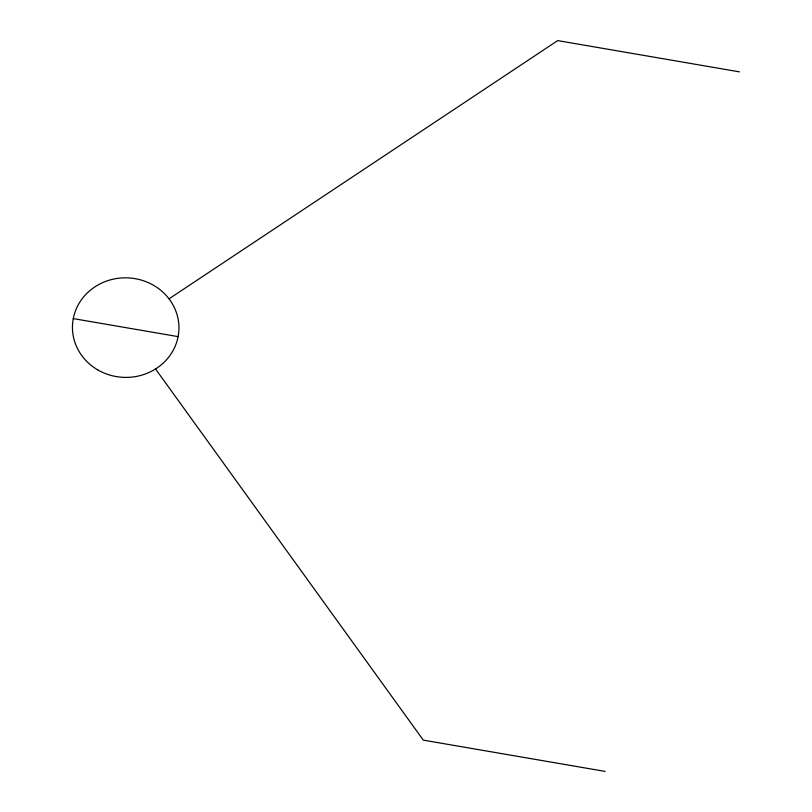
<?xml version="1.0" encoding="UTF-8"?>
<svg xmlns="http://www.w3.org/2000/svg" width="812" height="812" viewBox="0 0 812 812"><rect width="100%" height="100%" fill="white"/><g stroke="black" fill="none" stroke-linecap="round" stroke-linejoin="round"><path stroke-width="1.22" d="M169.018 298.836L557.702 40.6L739.529 71.872M73.283 318.598L178.122 336.635M605.113 771.4L423.296 740.128L155.539 368.983M97.633 369.815A53.257 49.786 1.9 0 0 178.924 329.408A53.257 49.786 1.9 0 0 100.536 283.632A53.257 49.786 1.9 0 0 97.633 369.815"/></g></svg>
